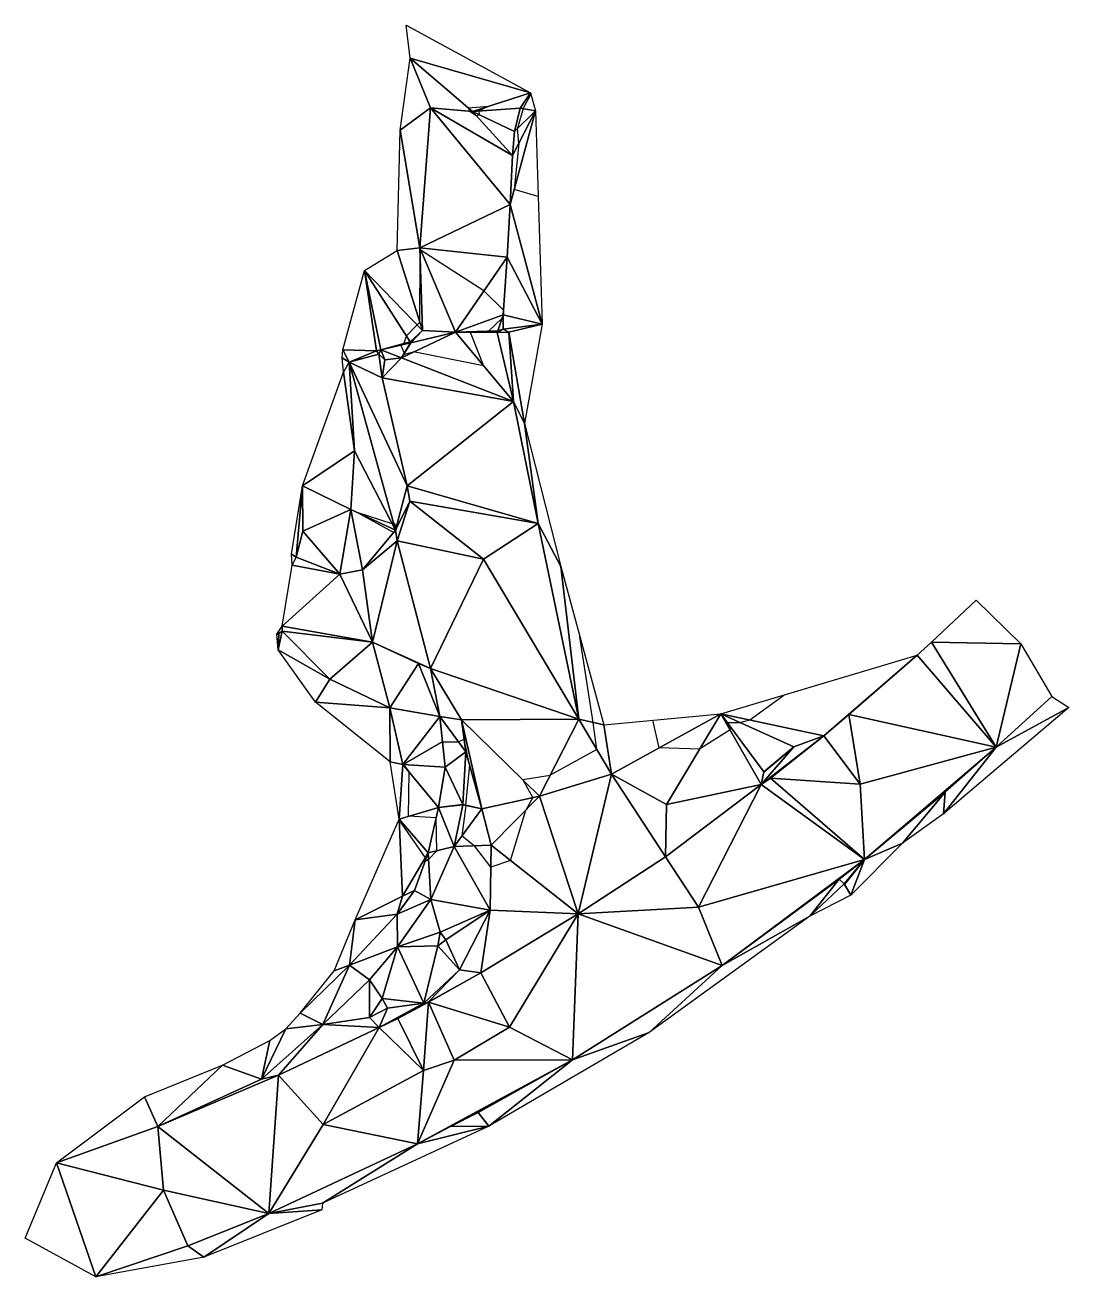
# Model space of a CAD drawing. Extents: x 452550 to 453808, y 451368 to 453069.
# Drawn here: x 453746.3 to 453798.3, y 451367.8 to 451430.2 of the extents above; entities that cross this region are included whole.
import ezdxf

# ---------------------------------------------------------------- set-up
doc = ezdxf.new("R2010")
doc.units = 0
doc.header["$LTSCALE"] = 0.35
doc.header["$MEASUREMENT"] = 0
doc.linetypes.add('DASHED', pattern=[5442.857143, 3628.571429, -1814.285714])
doc.layers.add('Default', color=42, linetype='Continuous', lineweight=25)
doc.layers.add('FPS_Contours-Minor', color=40, linetype='DASHED', lineweight=25)

msp = doc.modelspace()

# ---------------------------------------------------------------- linework, layer by layer
at = {"layer": 'Default', "color": 8, "linetype": 'Continuous', "lineweight": 25}
for points in [[(453771.462, 451426.792, 16.487), (453765.472, 451428.532, 16.43), (453765.281, 451430.174, 16.493)], [(453766.489, 451426.045, 16.423), (453764.971, 451424.946, 16.442), (453765.472, 451428.532, 16.43)], [(453771.462, 451426.792, 16.487), (453768.579, 451425.874, 16.505), (453765.472, 451428.532, 16.43)], [(453768.579, 451425.874, 16.505), (453766.489, 451426.045, 16.423), (453765.472, 451428.532, 16.43)], [(453771.462, 451426.792, 16.487), (453770.955, 451426.04, 16.465), (453768.579, 451425.874, 16.505)], [(453770.955, 451426.04, 16.465), (453771.462, 451426.792, 16.487), (453771.712, 451425.9, 16.637)], [(453764.971, 451424.946, 16.442), (453766.489, 451426.045, 16.423), (453765.96, 451419.085, 16.498)], [(453766.489, 451426.045, 16.423), (453770.449, 451421.24, 16.474), (453765.96, 451419.085, 16.498)], [(453766.489, 451426.045, 16.423), (453770.577, 451423.671, 16.449), (453770.449, 451421.24, 16.474)], [(453766.489, 451426.045, 16.423), (453768.579, 451425.874, 16.505), (453770.577, 451423.671, 16.449)], [(453770.955, 451426.04, 16.465), (453770.662, 451424.878, 16.475), (453768.579, 451425.874, 16.505)], [(453770.662, 451424.878, 16.475), (453770.577, 451423.671, 16.449), (453768.579, 451425.874, 16.505)], [(453770.449, 451421.24, 16.474), (453770.577, 451423.671, 16.449), (453771.712, 451425.9, 16.637)], [(453770.449, 451421.24, 16.474), (453771.712, 451425.9, 16.637), (453772.049, 451415.277, 16.296)], [(453770.577, 451423.671, 16.449), (453770.662, 451424.878, 16.475), (453771.712, 451425.9, 16.637)], [(453770.662, 451424.878, 16.475), (453770.955, 451426.04, 16.465), (453771.712, 451425.9, 16.637)], [(453765.96, 451419.085, 16.498), (453764.833, 451418.947, 16.314), (453764.971, 451424.946, 16.442)], [(453770.449, 451421.24, 16.474), (453770.305, 451418.618, 16.462), (453765.96, 451419.085, 16.498)], [(453770.305, 451418.618, 16.462), (453770.449, 451421.24, 16.474), (453772.049, 451415.277, 16.296)], [(453766.091, 451414.963, 16.522), (453763.192, 451417.951, 16.295), (453764.833, 451418.947, 16.314)], [(453765.96, 451419.085, 16.498), (453766.091, 451414.963, 16.522), (453764.833, 451418.947, 16.314)], [(453770.305, 451418.618, 16.462), (453767.732, 451414.886, 16.547), (453765.96, 451419.085, 16.498)], [(453765.96, 451419.085, 16.498), (453767.732, 451414.886, 16.547), (453766.091, 451414.963, 16.522)], [(453770.305, 451418.618, 16.462), (453770.111, 451415.74, 16.503), (453767.732, 451414.886, 16.547)], [(453770.111, 451415.74, 16.503), (453770.305, 451418.618, 16.462), (453772.049, 451415.277, 16.296)], [(453763.799, 451413.96, 16.368), (453762.12, 451414.006, 16.344), (453763.192, 451417.951, 16.295)], [(453766.091, 451414.963, 16.522), (453765.479, 451414.396, 16.519), (453763.192, 451417.951, 16.295)], [(453765.479, 451414.396, 16.519), (453764.011, 451414.002, 16.437), (453763.192, 451417.951, 16.295)], [(453764.011, 451414.002, 16.437), (453763.799, 451413.96, 16.368), (453763.192, 451417.951, 16.295)], [(453770.111, 451415.74, 16.503), (453769.844, 451414.942, 16.486), (453767.732, 451414.886, 16.547)], [(453769.844, 451414.942, 16.486), (453770.111, 451415.74, 16.503), (453770.099, 451415.027, 16.422)], [(453770.111, 451415.74, 16.503), (453772.049, 451415.277, 16.296), (453770.099, 451415.027, 16.422)], [(453769.807, 451414.869, 16.414), (453770.099, 451415.027, 16.422), (453770.39, 451414.881, 16.453)], [(453769.807, 451414.869, 16.414), (453769.844, 451414.942, 16.486), (453770.099, 451415.027, 16.422)], [(453772.049, 451415.277, 16.296), (453770.39, 451414.881, 16.453), (453770.099, 451415.027, 16.422)], [(453770.39, 451414.881, 16.453), (453772.049, 451415.277, 16.296), (453771.169, 451410.335, 16.488)], [(453765.479, 451414.396, 16.519), (453765.489, 451414.344, 16.53), (453764.011, 451414.002, 16.437)], [(453765.489, 451414.344, 16.53), (453765.041, 451413.608, 16.486), (453764.011, 451414.002, 16.437)], [(453770.624, 451411.423, 16.45), (453765.041, 451413.608, 16.486), (453767.732, 451414.886, 16.547)], [(453765.041, 451413.608, 16.486), (453765.499, 451414.344, 16.548), (453767.732, 451414.886, 16.547)], [(453765.489, 451414.344, 16.53), (453765.499, 451414.344, 16.548), (453765.041, 451413.608, 16.486)], [(453766.091, 451414.963, 16.522), (453765.499, 451414.344, 16.548), (453765.479, 451414.396, 16.519)], [(453765.499, 451414.344, 16.548), (453765.489, 451414.344, 16.53), (453765.479, 451414.396, 16.519)], [(453767.732, 451414.886, 16.547), (453765.499, 451414.344, 16.548), (453766.091, 451414.963, 16.522)], [(453769.844, 451414.942, 16.486), (453769.807, 451414.869, 16.414), (453767.732, 451414.886, 16.547)], [(453769.807, 451414.869, 16.414), (453770.624, 451411.423, 16.45), (453767.732, 451414.886, 16.547)], [(453770.624, 451411.423, 16.45), (453769.807, 451414.869, 16.414), (453770.39, 451414.881, 16.453)], [(453770.624, 451411.423, 16.45), (453770.39, 451414.881, 16.453), (453771.169, 451410.335, 16.488)], [(453762.442, 451413.393, 16.361), (453762.091, 451413.604, 16.411), (453762.12, 451414.006, 16.344)], [(453763.799, 451413.96, 16.368), (453762.442, 451413.393, 16.361), (453762.12, 451414.006, 16.344)], [(453763.799, 451413.96, 16.368), (453763.914, 451413.781, 16.405), (453762.442, 451413.393, 16.361)], [(453763.914, 451413.781, 16.405), (453764.085, 451412.601, 16.433), (453762.442, 451413.393, 16.361)], [(453763.799, 451413.96, 16.368), (453764.011, 451414.002, 16.437), (453763.914, 451413.781, 16.405)], [(453764.011, 451414.002, 16.437), (453764.218, 451413.503, 16.407), (453763.914, 451413.781, 16.405)], [(453764.218, 451413.503, 16.407), (453764.085, 451412.601, 16.433), (453763.914, 451413.781, 16.405)], [(453764.011, 451414.002, 16.437), (453765.041, 451413.608, 16.486), (453764.218, 451413.503, 16.407)], [(453762.091, 451413.604, 16.411), (453762.442, 451413.393, 16.361), (453762.146, 451412.895, 16.358)], [(453762.693, 451408.97, 16.419), (453762.146, 451412.895, 16.358), (453762.442, 451413.393, 16.361)], [(453762.442, 451413.393, 16.361), (453764.085, 451412.601, 16.433), (453765.321, 451407.232, 16.414)], [(453765.321, 451407.232, 16.414), (453764.736, 451405.02, 16.507), (453762.442, 451413.393, 16.361)], [(453764.736, 451405.02, 16.507), (453762.693, 451408.97, 16.419), (453762.442, 451413.393, 16.361)], [(453765.041, 451413.608, 16.486), (453770.624, 451411.423, 16.45), (453764.085, 451412.601, 16.433)], [(453764.218, 451413.503, 16.407), (453765.041, 451413.608, 16.486), (453764.085, 451412.601, 16.433)], [(453760.102, 451407.237, 16.083), (453762.146, 451412.895, 16.358), (453762.693, 451408.97, 16.419)], [(453770.624, 451411.423, 16.45), (453765.321, 451407.232, 16.414), (453764.085, 451412.601, 16.433)], [(453765.321, 451407.232, 16.414), (453770.624, 451411.423, 16.45), (453771.853, 451405.354, 16.474)], [(453770.624, 451411.423, 16.45), (453771.169, 451410.335, 16.488), (453771.853, 451405.354, 16.474)], [(453771.853, 451405.354, 16.474), (453771.169, 451410.335, 16.488), (453772.984, 451403.21, 16.474)], [(453760.102, 451407.237, 16.083), (453762.693, 451408.97, 16.419), (453762.514, 451406.057, 16.499)], [(453764.736, 451405.02, 16.507), (453762.514, 451406.057, 16.499), (453762.693, 451408.97, 16.419)], [(453759.787, 451403.676, 16.327), (453759.557, 451403.821, 16.272), (453760.102, 451407.237, 16.083)], [(453760.121, 451404.977, 16.209), (453759.787, 451403.676, 16.327), (453760.102, 451407.237, 16.083)], [(453760.102, 451407.237, 16.083), (453762.514, 451406.057, 16.499), (453760.121, 451404.977, 16.209)], [(453765.321, 451407.232, 16.414), (453765.461, 451406.473, 16.406), (453764.736, 451405.02, 16.507)], [(453771.853, 451405.354, 16.474), (453765.461, 451406.473, 16.406), (453765.321, 451407.232, 16.414)], [(453765.461, 451406.473, 16.406), (453764.819, 451404.489, 16.431), (453764.736, 451405.02, 16.507)], [(453764.819, 451404.489, 16.431), (453765.461, 451406.473, 16.406), (453769.125, 451403.585, 16.486)], [(453765.461, 451406.473, 16.406), (453771.853, 451405.354, 16.474), (453769.125, 451403.585, 16.486)], [(453762.514, 451406.057, 16.499), (453761.97, 451402.831, 16.413), (453760.121, 451404.977, 16.209)], [(453763.098, 451403.05, 16.387), (453761.97, 451402.831, 16.413), (453762.514, 451406.057, 16.499)], [(453764.736, 451405.02, 16.507), (453763.098, 451403.05, 16.387), (453762.514, 451406.057, 16.499)], [(453764.819, 451404.489, 16.431), (453763.098, 451403.05, 16.387), (453764.736, 451405.02, 16.507)], [(453769.125, 451403.585, 16.486), (453771.853, 451405.354, 16.474), (453773.872, 451395.61, 16.456)], [(453771.853, 451405.354, 16.474), (453772.984, 451403.21, 16.474), (453773.872, 451395.61, 16.456)], [(453761.97, 451402.831, 16.413), (453759.787, 451403.676, 16.327), (453760.121, 451404.977, 16.209)], [(453763.59, 451399.44, 16.406), (453763.098, 451403.05, 16.387), (453764.819, 451404.489, 16.431)], [(453764.819, 451404.489, 16.431), (453766.493, 451398.135, 16.407), (453763.59, 451399.44, 16.406)], [(453764.819, 451404.489, 16.431), (453769.125, 451403.585, 16.486), (453766.493, 451398.135, 16.407)], [(453759.597, 451403.275, 16.36), (453759.557, 451403.821, 16.272), (453759.787, 451403.676, 16.327)], [(453759.09, 451400.247, 16.336), (453759.597, 451403.275, 16.36), (453761.97, 451402.831, 16.413)], [(453761.97, 451402.831, 16.413), (453759.597, 451403.275, 16.36), (453759.787, 451403.676, 16.327)], [(453773.872, 451395.61, 16.456), (453766.493, 451398.135, 16.407), (453769.125, 451403.585, 16.486)], [(453773.872, 451395.61, 16.456), (453772.984, 451403.21, 16.474), (453775.123, 451395.322, 16.533)], [(453763.59, 451399.44, 16.406), (453759.09, 451400.247, 16.336), (453761.97, 451402.831, 16.413)], [(453763.59, 451399.44, 16.406), (453761.97, 451402.831, 16.413), (453763.098, 451403.05, 16.387)], [(453791.445, 451399.447, 16.55), (453793.67, 451401.544, 16.514), (453795.886, 451399.356, 16.685)], [(453758.828, 451399.846, 16.352), (453759.09, 451400.247, 16.336), (453759.092, 451399.992, 16.324)], [(453759.09, 451400.247, 16.336), (453763.59, 451399.44, 16.406), (453759.092, 451399.992, 16.324)], [(453758.938, 451399.845, 16.337), (453758.828, 451399.846, 16.352), (453759.092, 451399.992, 16.324)], [(453758.828, 451399.846, 16.352), (453758.938, 451399.845, 16.337), (453758.902, 451399.067, 16.376)], [(453758.938, 451399.845, 16.337), (453759.092, 451399.992, 16.324), (453758.902, 451399.067, 16.376)], [(453758.902, 451399.067, 16.376), (453759.092, 451399.992, 16.324), (453761.472, 451397.604, 16.247)], [(453759.092, 451399.992, 16.324), (453763.59, 451399.44, 16.406), (453761.472, 451397.604, 16.247)], [(453761.472, 451397.604, 16.247), (453763.59, 451399.44, 16.406), (453764.464, 451396.17, 16.331)], [(453766.493, 451398.135, 16.407), (453765.882, 451398.388, 16.461), (453763.59, 451399.44, 16.406)], [(453763.59, 451399.44, 16.406), (453765.882, 451398.388, 16.461), (453764.464, 451396.17, 16.331)], [(453794.665, 451394.222, 16.62), (453790.731, 451398.792, 16.598), (453791.445, 451399.447, 16.55)], [(453794.665, 451394.222, 16.62), (453791.445, 451399.447, 16.55), (453795.886, 451399.356, 16.685)], [(453760.752, 451396.454, 15.993), (453758.902, 451399.067, 16.376), (453761.472, 451397.604, 16.247)], [(453786.07, 451394.785, 16.619), (453780.952, 451395.882, 16.454), (453790.731, 451398.792, 16.598)], [(453787.314, 451395.847, 16.577), (453786.07, 451394.785, 16.619), (453790.731, 451398.792, 16.598)], [(453787.314, 451395.847, 16.577), (453790.731, 451398.792, 16.598), (453794.665, 451394.222, 16.62)], [(453797.433, 451396.741, 16.558), (453794.665, 451394.222, 16.62), (453795.886, 451399.356, 16.685)], [(453766.952, 451395.748, 16.399), (453764.464, 451396.17, 16.331), (453765.882, 451398.388, 16.461)], [(453766.493, 451398.135, 16.407), (453766.952, 451395.748, 16.399), (453765.882, 451398.388, 16.461)], [(453773.872, 451395.61, 16.456), (453768.03, 451395.576, 16.441), (453766.493, 451398.135, 16.407)], [(453766.493, 451398.135, 16.407), (453768.03, 451395.576, 16.441), (453766.952, 451395.748, 16.399)], [(453760.752, 451396.454, 15.993), (453761.472, 451397.604, 16.247), (453764.464, 451396.17, 16.331)], [(453764.479, 451393.484, 16.393), (453760.752, 451396.454, 15.993), (453764.464, 451396.17, 16.331)], [(453794.665, 451394.222, 16.62), (453797.433, 451396.741, 16.558), (453798.286, 451396.199, 16.595)], [(453764.479, 451393.484, 16.393), (453764.464, 451396.17, 16.331), (453765.112, 451393.356, 16.498)], [(453764.464, 451396.17, 16.331), (453766.952, 451395.748, 16.399), (453765.112, 451393.356, 16.498)], [(453766.952, 451395.748, 16.399), (453767.213, 451393.214, 16.6), (453765.112, 451393.356, 16.498)], [(453768.03, 451395.576, 16.441), (453768.238, 451393.989, 16.539), (453766.952, 451395.748, 16.399)], [(453768.238, 451393.989, 16.539), (453767.213, 451393.214, 16.6), (453766.952, 451395.748, 16.399)], [(453775.501, 451392.869, 16.536), (453775.123, 451395.322, 16.533), (453780.952, 451395.882, 16.454)], [(453778.238, 451391.366, 16.572), (453775.501, 451392.869, 16.536), (453780.952, 451395.882, 16.454)], [(453778.238, 451391.366, 16.572), (453780.952, 451395.882, 16.454), (453782.95, 451392.355, 16.655)], [(453780.952, 451395.882, 16.454), (453786.07, 451394.785, 16.619), (453784.575, 451394.226, 16.63)], [(453780.952, 451395.882, 16.454), (453783.091, 451392.989, 16.758), (453782.95, 451392.355, 16.655)], [(453783.091, 451392.989, 16.758), (453780.952, 451395.882, 16.454), (453784.575, 451394.226, 16.63)], [(453786.07, 451394.785, 16.619), (453787.314, 451395.847, 16.577), (453787.889, 451392.381, 16.673)], [(453787.889, 451392.381, 16.673), (453787.314, 451395.847, 16.577), (453794.665, 451394.222, 16.62)], [(453792.042, 451390.903, 16.702), (453794.665, 451394.222, 16.62), (453798.286, 451396.199, 16.595)], [(453768.03, 451395.576, 16.441), (453773.872, 451395.61, 16.456), (453771.919, 451391.785, 16.516)], [(453771.919, 451391.785, 16.516), (453769.046, 451391.142, 16.373), (453768.03, 451395.576, 16.441)], [(453769.046, 451391.142, 16.373), (453768.238, 451393.989, 16.539), (453768.03, 451395.576, 16.441)], [(453773.872, 451395.61, 16.456), (453775.501, 451392.869, 16.536), (453771.919, 451391.785, 16.516)], [(453775.501, 451392.869, 16.536), (453773.872, 451395.61, 16.456), (453775.123, 451395.322, 16.533)], [(453782.953, 451392.353, 16.618), (453784.575, 451394.226, 16.63), (453786.07, 451394.785, 16.619)], [(453783.423, 451392.678, 16.603), (453782.953, 451392.353, 16.618), (453786.07, 451394.785, 16.619)], [(453786.07, 451394.785, 16.619), (453787.889, 451392.381, 16.673), (453783.423, 451392.678, 16.603)], [(453768.238, 451393.989, 16.539), (453768.098, 451391.37, 16.519), (453767.213, 451393.214, 16.6)], [(453768.238, 451393.989, 16.539), (453769.046, 451391.142, 16.373), (453768.098, 451391.37, 16.519)], [(453782.953, 451392.353, 16.618), (453783.094, 451392.974, 16.766), (453784.575, 451394.226, 16.63)], [(453783.094, 451392.974, 16.766), (453783.091, 451392.989, 16.758), (453784.575, 451394.226, 16.63)], [(453787.889, 451392.381, 16.673), (453794.665, 451394.222, 16.62), (453788.095, 451388.621, 16.643)], [(453794.665, 451394.222, 16.62), (453792.119, 451391.975, 16.656), (453788.095, 451388.621, 16.643)], [(453792.119, 451391.975, 16.656), (453794.665, 451394.222, 16.62), (453792.042, 451390.903, 16.702)], [(453764.929, 451390.638, 16.498), (453764.479, 451393.484, 16.393), (453765.112, 451393.356, 16.498)], [(453766.881, 451391.206, 16.507), (453764.929, 451390.638, 16.498), (453765.112, 451393.356, 16.498)], [(453767.213, 451393.214, 16.6), (453766.881, 451391.206, 16.507), (453765.112, 451393.356, 16.498)], [(453768.098, 451391.37, 16.519), (453766.881, 451391.206, 16.507), (453767.213, 451393.214, 16.6)], [(453775.501, 451392.869, 16.536), (453773.844, 451385.922, 16.642), (453771.919, 451391.785, 16.516)], [(453773.844, 451385.922, 16.642), (453775.501, 451392.869, 16.536), (453778.196, 451388.757, 16.662)], [(453775.501, 451392.869, 16.536), (453778.238, 451391.366, 16.572), (453778.196, 451388.757, 16.662)], [(453783.091, 451392.989, 16.758), (453783.094, 451392.974, 16.766), (453782.95, 451392.355, 16.655)], [(453782.953, 451392.353, 16.618), (453782.95, 451392.355, 16.655), (453783.094, 451392.974, 16.766)], [(453782.953, 451392.353, 16.618), (453783.423, 451392.678, 16.603), (453788.095, 451388.621, 16.643)], [(453783.423, 451392.678, 16.603), (453787.889, 451392.381, 16.673), (453788.095, 451388.621, 16.643)], [(453778.196, 451388.757, 16.662), (453778.238, 451391.366, 16.572), (453782.953, 451392.353, 16.618)], [(453778.196, 451388.757, 16.662), (453782.953, 451392.353, 16.618), (453779.829, 451386.254, 16.711)], [(453778.238, 451391.366, 16.572), (453782.95, 451392.355, 16.655), (453782.953, 451392.353, 16.618)], [(453779.829, 451386.254, 16.711), (453782.953, 451392.353, 16.618), (453788.095, 451388.621, 16.643)], [(453792.119, 451391.975, 16.656), (453790, 451389.438, 16.717), (453788.095, 451388.621, 16.643)], [(453792.119, 451391.975, 16.656), (453792.042, 451390.903, 16.702), (453790, 451389.438, 16.717)], [(453768.098, 451391.37, 16.519), (453768.098, 451391.351, 16.525), (453766.881, 451391.206, 16.507)], [(453768.098, 451391.351, 16.525), (453767.661, 451389.267, 16.551), (453766.881, 451391.206, 16.507)], [(453768.098, 451391.351, 16.525), (453769.046, 451391.142, 16.373), (453767.661, 451389.267, 16.551)], [(453768.098, 451391.37, 16.519), (453769.046, 451391.142, 16.373), (453768.098, 451391.351, 16.525)], [(453769.505, 451389.341, 16.459), (453769.046, 451391.142, 16.373), (453771.919, 451391.785, 16.516)], [(453773.844, 451385.922, 16.642), (453769.505, 451389.341, 16.459), (453771.919, 451391.785, 16.516)], [(453766.881, 451391.206, 16.507), (453766.375, 451388.953, 16.475), (453764.929, 451390.638, 16.498)], [(453767.661, 451389.267, 16.551), (453766.375, 451388.953, 16.475), (453766.881, 451391.206, 16.507)], [(453769.046, 451391.142, 16.373), (453769.505, 451389.341, 16.459), (453767.661, 451389.267, 16.551)], [(453764.929, 451390.638, 16.498), (453765.095, 451386.795, 16.697), (453762.729, 451385.616, 16.783)], [(453764.929, 451390.638, 16.498), (453766.375, 451388.953, 16.475), (453765.095, 451386.795, 16.697)], [(453787.423, 451386.851, 16.639), (453788.095, 451388.621, 16.643), (453790, 451389.438, 16.717)], [(453766.375, 451388.953, 16.475), (453765.687, 451387.088, 16.584), (453765.095, 451386.795, 16.697)], [(453766.505, 451386.626, 16.651), (453765.687, 451387.088, 16.584), (453766.375, 451388.953, 16.475)], [(453767.661, 451389.267, 16.551), (453766.505, 451386.626, 16.651), (453766.375, 451388.953, 16.475)], [(453767.661, 451389.267, 16.551), (453769.458, 451386.097, 16.58), (453766.505, 451386.626, 16.651)], [(453769.505, 451389.341, 16.459), (453769.458, 451386.097, 16.58), (453767.661, 451389.267, 16.551)], [(453769.458, 451386.097, 16.58), (453769.505, 451389.341, 16.459), (453773.844, 451385.922, 16.642)], [(453773.844, 451385.922, 16.642), (453778.196, 451388.757, 16.662), (453779.829, 451386.254, 16.711)], [(453779.829, 451386.254, 16.711), (453788.095, 451388.621, 16.643), (453781.016, 451383.349, 16.565)], [(453788.095, 451388.621, 16.643), (453786.833, 451387.637, 16.635), (453781.016, 451383.349, 16.565)], [(453788.095, 451388.621, 16.643), (453787.087, 451387.404, 16.805), (453786.833, 451387.637, 16.635)], [(453788.095, 451388.621, 16.643), (453787.106, 451387.383, 16.799), (453787.087, 451387.404, 16.805)], [(453787.106, 451387.383, 16.799), (453788.095, 451388.621, 16.643), (453787.423, 451386.851, 16.639)], [(453786.833, 451387.637, 16.635), (453785.377, 451385.795, 16.8), (453781.016, 451383.349, 16.565)], [(453786.833, 451387.637, 16.635), (453787.087, 451387.404, 16.805), (453785.377, 451385.795, 16.8)], [(453764.817, 451385.896, 16.995), (453765.095, 451386.795, 16.697), (453765.687, 451387.088, 16.584)], [(453766.505, 451386.626, 16.651), (453764.817, 451385.896, 16.995), (453765.687, 451387.088, 16.584)], [(453785.377, 451385.795, 16.8), (453787.087, 451387.404, 16.805), (453787.423, 451386.851, 16.639)], [(453787.087, 451387.404, 16.805), (453787.106, 451387.383, 16.799), (453787.423, 451386.851, 16.639)], [(453765.095, 451386.795, 16.697), (453764.817, 451385.896, 16.995), (453762.729, 451385.616, 16.783)], [(453764.817, 451385.896, 16.995), (453766.505, 451386.626, 16.651), (453764.836, 451384.27, 16.732)], [(453766.505, 451386.626, 16.651), (453766.964, 451385.012, 16.817), (453764.836, 451384.27, 16.732)], [(453766.505, 451386.626, 16.651), (453769.458, 451386.097, 16.58), (453766.964, 451385.012, 16.817)], [(453764.836, 451384.27, 16.732), (453762.453, 451383.355, 16.796), (453764.817, 451385.896, 16.995)], [(453762.453, 451383.355, 16.796), (453762.729, 451385.616, 16.783), (453764.817, 451385.896, 16.995)], [(453766.964, 451385.012, 16.817), (453769.458, 451386.097, 16.58), (453767.256, 451384.619, 16.814)], [(453767.936, 451383.131, 16.639), (453767.256, 451384.619, 16.814), (453769.458, 451386.097, 16.58)], [(453768.985, 451382.981, 16.628), (453767.936, 451383.131, 16.639), (453769.458, 451386.097, 16.58)], [(453768.985, 451382.981, 16.628), (453769.458, 451386.097, 16.58), (453773.844, 451385.922, 16.642)], [(453768.985, 451382.981, 16.628), (453773.844, 451385.922, 16.642), (453770.421, 451380.282, 16.755)], [(453773.844, 451385.922, 16.642), (453773.553, 451378.653, 16.586), (453770.421, 451380.282, 16.755)], [(453773.844, 451385.922, 16.642), (453781.016, 451383.349, 16.565), (453773.553, 451378.653, 16.586)], [(453773.844, 451385.922, 16.642), (453779.829, 451386.254, 16.711), (453781.016, 451383.349, 16.565)], [(453777.373, 451380.017, 16.737), (453781.016, 451383.349, 16.565), (453785.377, 451385.795, 16.8)], [(453762.729, 451385.616, 16.783), (453762.453, 451383.355, 16.796), (453761.687, 451383.077, 16.826)], [(453764.836, 451384.27, 16.732), (453766.964, 451385.012, 16.817), (453766.843, 451384.323, 16.804)], [(453766.964, 451385.012, 16.817), (453767.256, 451384.619, 16.814), (453766.843, 451384.323, 16.804)], [(453767.256, 451384.619, 16.814), (453767.936, 451383.131, 16.639), (453766.843, 451384.323, 16.804)], [(453764.836, 451384.27, 16.732), (453763.443, 451382.626, 16.802), (453762.453, 451383.355, 16.796)], [(453763.443, 451382.626, 16.802), (453764.836, 451384.27, 16.732), (453764.074, 451381.707, 16.785)], [(453764.836, 451384.27, 16.732), (453766.158, 451381.464, 16.661), (453764.074, 451381.707, 16.785)], [(453766.158, 451381.464, 16.661), (453764.836, 451384.27, 16.732), (453766.843, 451384.323, 16.804)], [(453766.158, 451381.464, 16.661), (453766.843, 451384.323, 16.804), (453767.936, 451383.131, 16.639)], [(453761.13, 451380.409, 16.785), (453759.99, 451380.979, 16.731), (453762.453, 451383.355, 16.796)], [(453759.99, 451380.979, 16.731), (453761.687, 451383.077, 16.826), (453762.453, 451383.355, 16.796)], [(453762.453, 451383.355, 16.796), (453763.443, 451382.626, 16.802), (453761.13, 451380.409, 16.785)], [(453781.016, 451383.349, 16.565), (453777.373, 451380.017, 16.737), (453773.553, 451378.653, 16.586)], [(453763.443, 451382.626, 16.802), (453763.442, 451380.759, 16.757), (453761.13, 451380.409, 16.785)], [(453763.442, 451380.759, 16.757), (453763.443, 451382.626, 16.802), (453764.074, 451381.707, 16.785)], [(453766.364, 451381.517, 16.652), (453766.158, 451381.464, 16.661), (453767.936, 451383.131, 16.639)], [(453766.364, 451381.517, 16.652), (453767.936, 451383.131, 16.639), (453768.985, 451382.981, 16.628)], [(453766.387, 451381.516, 16.72), (453766.364, 451381.517, 16.652), (453768.985, 451382.981, 16.628)], [(453766.387, 451381.516, 16.72), (453768.985, 451382.981, 16.628), (453770.421, 451380.282, 16.755)], [(453764.339, 451381.222, 16.748), (453763.442, 451380.759, 16.757), (453764.074, 451381.707, 16.785)], [(453764.86, 451380.711, 16.714), (453763.924, 451380.257, 16.695), (453766.158, 451381.464, 16.661)], [(453763.924, 451380.257, 16.695), (453764.339, 451381.222, 16.748), (453766.158, 451381.464, 16.661)], [(453766.158, 451381.464, 16.661), (453764.339, 451381.222, 16.748), (453764.074, 451381.707, 16.785)], [(453766.158, 451381.464, 16.661), (453766.387, 451381.516, 16.72), (453764.86, 451380.711, 16.714)], [(453766.387, 451381.516, 16.72), (453766.143, 451378.119, 16.766), (453764.86, 451380.711, 16.714)], [(453766.387, 451381.516, 16.72), (453767.663, 451378.624, 16.811), (453766.143, 451378.119, 16.766)], [(453766.158, 451381.464, 16.661), (453766.364, 451381.517, 16.652), (453766.387, 451381.516, 16.72)], [(453767.663, 451378.624, 16.811), (453766.387, 451381.516, 16.72), (453770.421, 451380.282, 16.755)], [(453761.13, 451380.409, 16.785), (453759.285, 451380.187, 16.814), (453759.99, 451380.979, 16.731)], [(453763.924, 451380.257, 16.695), (453761.13, 451380.409, 16.785), (453763.442, 451380.759, 16.757)], [(453763.924, 451380.257, 16.695), (453763.442, 451380.759, 16.757), (453764.339, 451381.222, 16.748)], [(453763.924, 451380.257, 16.695), (453764.86, 451380.711, 16.714), (453766.143, 451378.119, 16.766)], [(453759.285, 451380.187, 16.814), (453761.13, 451380.409, 16.785), (453758.06, 451377.682, 16.793)], [(453761.13, 451380.409, 16.785), (453758.91, 451377.877, 16.701), (453758.06, 451377.682, 16.793)], [(453758.06, 451377.682, 16.793), (453758.475, 451379.61, 16.743), (453759.285, 451380.187, 16.814)], [(453758.91, 451377.877, 16.701), (453761.13, 451380.409, 16.785), (453763.924, 451380.257, 16.695)], [(453761.142, 451375.425, 16.781), (453758.91, 451377.877, 16.701), (453763.924, 451380.257, 16.695)], [(453763.924, 451380.257, 16.695), (453766.143, 451378.119, 16.766), (453761.142, 451375.425, 16.781)], [(453767.663, 451378.624, 16.811), (453770.421, 451380.282, 16.755), (453773.553, 451378.653, 16.586)], [(453758.06, 451377.682, 16.793), (453756.121, 451378.375, 16.768), (453758.475, 451379.61, 16.743)], [(453769.387, 451375.341, 16.739), (453773.553, 451378.653, 16.586), (453777.373, 451380.017, 16.737)], [(453752.904, 451375.325, 16.732), (453752.243, 451376.805, 16.791), (453756.121, 451378.375, 16.768)], [(453758.06, 451377.682, 16.793), (453752.904, 451375.325, 16.732), (453756.121, 451378.375, 16.768)], [(453767.663, 451378.624, 16.811), (453773.553, 451378.653, 16.586), (453765.843, 451374.46, 16.619)], [(453773.553, 451378.653, 16.586), (453767.483, 451375.333, 16.679), (453765.843, 451374.46, 16.619)], [(453765.843, 451374.46, 16.619), (453766.143, 451378.119, 16.766), (453767.663, 451378.624, 16.811)], [(453773.553, 451378.653, 16.586), (453768.859, 451376.023, 16.714), (453767.483, 451375.333, 16.679)], [(453768.859, 451376.023, 16.714), (453773.553, 451378.653, 16.586), (453769.387, 451375.341, 16.739)], [(453752.904, 451375.325, 16.732), (453758.06, 451377.682, 16.793), (453758.91, 451377.877, 16.701)], [(453758.431, 451370.998, 16.725), (453752.904, 451375.325, 16.732), (453758.91, 451377.877, 16.701)], [(453758.91, 451377.877, 16.701), (453761.142, 451375.425, 16.781), (453758.431, 451370.998, 16.725)], [(453766.143, 451378.119, 16.766), (453765.843, 451374.46, 16.619), (453761.142, 451375.425, 16.781)], [(453752.904, 451375.325, 16.732), (453747.862, 451373.527, 16.749), (453752.243, 451376.805, 16.791)], [(453767.483, 451375.333, 16.679), (453768.859, 451376.023, 16.714), (453769.387, 451375.341, 16.739)], [(453747.862, 451373.527, 16.749), (453752.904, 451375.325, 16.732), (453753.19, 451372.162, 16.797)], [(453752.904, 451375.325, 16.732), (453758.431, 451370.998, 16.725), (453753.19, 451372.162, 16.797)], [(453761.142, 451375.425, 16.781), (453765.843, 451374.46, 16.619), (453758.431, 451370.998, 16.725)], [(453761.098, 451371.516, 16.8), (453765.843, 451374.46, 16.619), (453769.387, 451375.341, 16.739)], [(453765.843, 451374.46, 16.619), (453767.483, 451375.333, 16.679), (453769.387, 451375.341, 16.739)], [(453765.843, 451374.46, 16.619), (453761.098, 451371.516, 16.8), (453758.431, 451370.998, 16.725)], [(453747.862, 451373.527, 16.749), (453749.818, 451367.837, 16.79), (453746.289, 451369.764, 16.857)], [(453749.818, 451367.837, 16.79), (453747.862, 451373.527, 16.749), (453753.19, 451372.162, 16.797)], [(453754.391, 451369.393, 16.739), (453749.818, 451367.837, 16.79), (453753.19, 451372.162, 16.797)], [(453758.431, 451370.998, 16.725), (453754.391, 451369.393, 16.739), (453753.19, 451372.162, 16.797)], [(453761.077, 451371.188, 16.732), (453758.431, 451370.998, 16.725), (453761.098, 451371.516, 16.8)], [(453754.391, 451369.393, 16.739), (453758.431, 451370.998, 16.725), (453755.202, 451368.82, 16.7)], [(453755.202, 451368.82, 16.7), (453758.431, 451370.998, 16.725), (453761.077, 451371.188, 16.732)], [(453749.818, 451367.837, 16.79), (453754.391, 451369.393, 16.739), (453755.202, 451368.82, 16.7)]]:
    msp.add_3dface(points, dxfattribs=at)
at = {"layer": 'FPS_Contours-Minor', "color": 12, "linetype": 'Continuous', "lineweight": 25}
for p, q in [((453771.108, 451426.011, 16.5), (453771.484, 451426.714, 16.5)), ((453768.373, 451426.051, 16.5), (453769.378, 451426.129, 16.5)), ((453768.452, 451425.885, 16.5), (453768.373, 451426.051, 16.5)), ((453768.452, 451425.885, 16.5), (453768.759, 451425.676, 16.5)), ((453768.759, 451425.676, 16.5), (453768.928, 451425.707, 16.5)), ((453768.876, 451425.895, 16.5), (453769.378, 451426.129, 16.5)), ((453768.876, 451425.895, 16.5), (453768.928, 451425.707, 16.5)), ((453771.108, 451426.011, 16.5), (453770.823, 451425.035, 16.5)), ((453770.883, 451424.272, 16.5), (453770.823, 451425.035, 16.5)), ((453770.883, 451424.272, 16.5), (453770.652, 451421.987, 16.5)), ((453771.847, 451421.638, 16.5), (453770.652, 451421.987, 16.5)), ((453765.96, 451415.377, 16.5), (453765.969, 451418.804, 16.5)), ((453766.018, 451418.948, 16.5), (453765.969, 451418.804, 16.5)), ((453769.147, 451416.938, 16.5), (453766.018, 451418.948, 16.5)), ((453769.147, 451416.938, 16.5), (453770.127, 451415.976, 16.5)), ((453770.11, 451415.71, 16.5), (453770.058, 451415.581, 16.5)), ((453770.143, 451415.733, 16.5), (453770.11, 451415.71, 16.5)), ((453770.143, 451415.733, 16.5), (453770.127, 451415.976, 16.5)), ((453765.816, 451415.247, 16.5), (453765.289, 451414.692, 16.5)), ((453765.816, 451415.247, 16.5), (453765.96, 451415.377, 16.5)), ((453769.366, 451414.929, 16.5), (453770.058, 451415.581, 16.5)), ((453765.289, 451414.692, 16.5), (453765.145, 451414.306, 16.5)), ((453768.461, 451414.88, 16.5), (453769.366, 451414.929, 16.5)), ((453768.461, 451414.88, 16.5), (453769.129, 451413.213, 16.5)), ((453765.01, 451414.233, 16.5), (453765.145, 451414.306, 16.5)), ((453765.01, 451414.233, 16.5), (453765.179, 451413.835, 16.5)), ((453765.142, 451413.77, 16.5), (453765.645, 451413.894, 16.5)), ((453765.142, 451413.77, 16.5), (453765.179, 451413.835, 16.5)), ((453769.129, 451413.213, 16.5), (453765.645, 451413.894, 16.5)), ((453764.572, 451405.338, 16.5), (453762.84, 451405.904, 16.5)), ((453764.64, 451404.904, 16.5), (453762.84, 451405.904, 16.5)), ((453764.625, 451405.425, 16.5), (453764.572, 451405.338, 16.5)), ((453764.625, 451405.425, 16.5), (453764.781, 451405.188, 16.5)), ((453764.787, 451405.121, 16.5), (453764.744, 451404.97, 16.5)), ((453764.787, 451405.121, 16.5), (453764.781, 451405.188, 16.5)), ((453764.64, 451404.904, 16.5), (453764.744, 451404.97, 16.5)), ((453774.584, 451395.446, 16.5), (453773.931, 451399.717, 16.5)), ((453760.717, 451396.504, 16), (453760.772, 451396.487, 16)), ((453760.832, 451396.448, 16), (453760.772, 451396.487, 16)), ((453760.82, 451396.4, 16), (453760.832, 451396.448, 16)), ((453782.384, 451395.575, 16.5), (453784.082, 451396.814, 16.5)), ((453774.769, 451394.1, 16.5), (453774.584, 451395.446, 16.5)), ((453777.871, 451394.179, 16.5), (453777.554, 451395.555, 16.5)), ((453781.41, 451395.074, 16.5), (453779.891, 451394.117, 16.5)), ((453781.277, 451395.443, 16.5), (453781.899, 451395.449, 16.5)), ((453781.277, 451395.443, 16.5), (453781.41, 451395.074, 16.5)), ((453781.899, 451395.449, 16.5), (453782.384, 451395.575, 16.5)), ((453767.083, 451394.475, 16.5), (453765.143, 451393.354, 16.5)), ((453767.083, 451394.475, 16.5), (453767.876, 451394.484, 16.5)), ((453767.876, 451394.484, 16.5), (453768.155, 451394.621, 16.5)), ((453768.429, 451393.316, 16.5), (453768.155, 451394.621, 16.5)), ((453774.769, 451394.1, 16.5), (453772.453, 451392.831, 16.5)), ((453779.891, 451394.117, 16.5), (453777.871, 451394.179, 16.5)), ((453765.143, 451393.354, 16.5), (453765.425, 451392.975, 16.5)), ((453768.429, 451393.316, 16.5), (453768.222, 451391.34, 16.5)), ((453765.397, 451390.775, 16.5), (453765.425, 451392.975, 16.5)), ((453771.078, 451392.604, 16.5), (453772.453, 451392.831, 16.5)), ((453771.59, 451391.711, 16.5), (453771.078, 451392.604, 16.5)), ((453768.056, 451389.802, 16.5), (453768.256, 451391.316, 16.5)), ((453768.256, 451391.316, 16.5), (453768.222, 451391.34, 16.5)), ((453771.59, 451391.711, 16.5), (453771.229, 451391.086, 16.5)), ((453766.768, 451390.704, 16.5), (453765.397, 451390.775, 16.5)), ((453766.796, 451389.056, 16.5), (453766.768, 451390.704, 16.5)), ((453770.477, 451388.575, 16.5), (453771.229, 451391.086, 16.5)), ((453764.912, 451390.599, 16.5), (453764.931, 451390.596, 16.5)), ((453766.233, 451388.714, 16.5), (453764.931, 451390.596, 16.5)), ((453768.056, 451389.802, 16.5), (453768.68, 451389.308, 16.5)), ((453766.393, 451388.626, 16.5), (453766.796, 451389.056, 16.5)), ((453769.489, 451388.242, 16.5), (453768.68, 451389.308, 16.5)), ((453766.233, 451388.714, 16.5), (453766.219, 451388.532, 16.5)), ((453766.393, 451388.626, 16.5), (453766.219, 451388.532, 16.5)), ((453770.477, 451388.575, 16.5), (453769.489, 451388.242, 16.5))]:
    msp.add_line(p, q, dxfattribs=at)

doc.saveas('drawing.dxf')
